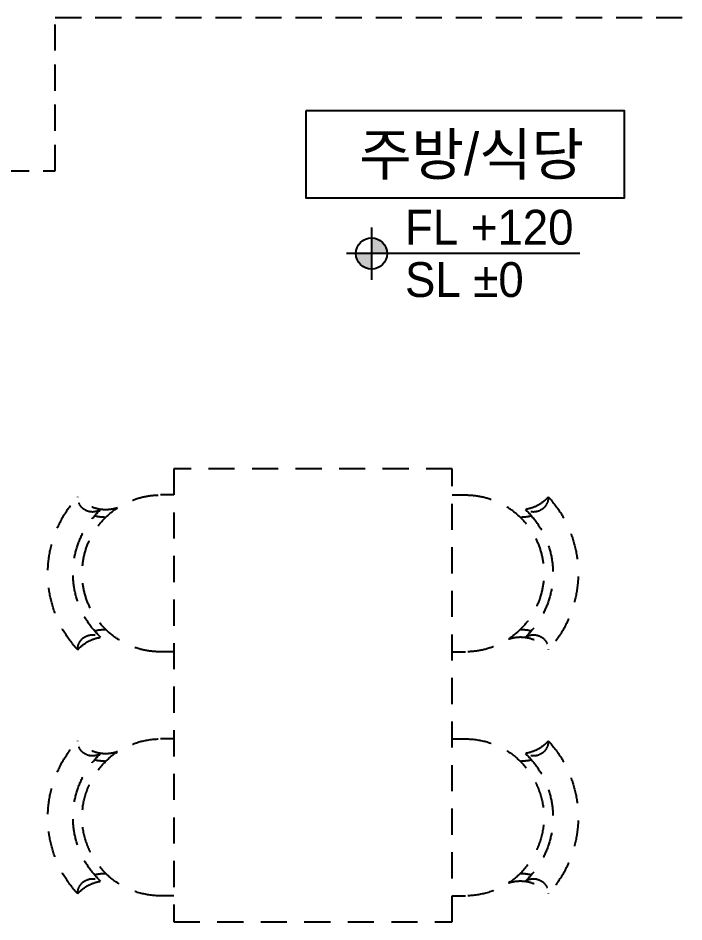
# Model space of a CAD drawing. Header units: millimetres. Extents: x -24416 to 92204, y -190080 to 23760.
# Drawn here: x 12603 to 14515, y 11027 to 13620 of the extents above; entities that cross this region are included whole.
import ezdxf
from ezdxf.enums import TextEntityAlignment as Align

# ---------------------------------------------------------------- set-up
doc = ezdxf.new("R2010")
doc.units = ezdxf.units.MM
doc.header["$LTSCALE"] = 50
for name, pattern in [('AUDIT_D_220706163347-0', [0]), ('HD', [2.5, 1.5, -1]), ('HID', [2.3, 1.5, -0.8])]:
    doc.linetypes.add(name, pattern=pattern)
for name, color, linetype in [('A-레벨', 7, 'AUDIT_D_220706163347-0'), ('A-창호부호', 4, 'Continuous'), ('dan1', 7, 'HID'), ('FUR_가구', 8, 'HD'), ('실명', 3, 'AUDIT_D_220706163347-0'), ('실명박스', 7, 'AUDIT_D_220706163347-0')]:
    doc.layers.add(name, color=color, linetype=linetype)
doc.styles.add('HAUD01', font='Dotum.ttf')

# ---------------------------------------------------------------- blocks, each defined once
blk = doc.blocks.new('식탁-1300x800')
at = {"layer": 'FUR_가구'}
for p, q in [((75, 800), (75, 837.8)), ((525, 800), (525, 837.8)), ((775, 800), (775, 837.8)), ((1225, 800), (1225, 837.8)), ((75, 0), (75, -37.8)), ((525, 0), (525, -37.8)), ((775, 0), (775, -37.8)), ((1225, 0), (1225, -37.8))]:
    blk.add_line(p, q, dxfattribs=at)
blk.add_lwpolyline([(0, 800), (1300, 800), (1300, 0), (0, 0)], close=True, dxfattribs=at)
for centre, radius, start, end in [((300, 837.8), 323.6, 47.307, 132.693), ((1000, 837.8), 323.6, 47.307, 132.693), ((81.5, 1033.2), 42.4, 325.904, 91.1712), ((11.9, 995.4), 105.6, 341.0855, 49.4454), ((300, 837.8), 251.2, 43.0982, 136.9019), ((518.5, 1033.2), 42.4, 88.8288, 214.096), ((588.1, 995.4), 105.6, 130.5546, 198.9145), ((781.5, 1033.2), 42.4, 325.904, 91.1712), ((711.9, 995.4), 105.6, 341.0855, 49.4454), ((1000, 837.8), 251.2, 43.0981, 136.9018), ((1218.5, 1033.2), 42.4, 88.8288, 214.096), ((1288.1, 995.4), 105.6, 130.5546, 198.9145), ((300, 837.8), 225, 0, 180), ((1000, 837.8), 225, 360, 180), ((11.9, 995.4), 127.4, 359.9704, 14.5481), ((588.1, 995.4), 127.4, 165.452, 180.0296), ((711.9, 995.4), 127.4, 359.9704, 14.548), ((1288.1, 995.4), 127.4, 165.4519, 180.0296), ((300, -37.8), 225, 180, 360), ((1000, -37.8), 225, 180, 0), ((11.9, -195.4), 105.6, 310.5546, 18.9145), ((588.1, -195.4), 105.6, 161.0855, 229.4454), ((711.9, -195.4), 105.6, 310.5546, 18.9145), ((1288.1, -195.4), 105.6, 161.0855, 229.4454), ((11.9, -195.4), 127.4, 345.4519, 0.0296), ((588.1, -195.4), 127.4, 179.9704, 194.548), ((711.9, -195.4), 127.4, 345.452, 0.0296), ((1288.1, -195.4), 127.4, 179.9704, 194.5481), ((81.5, -233.2), 42.4, 268.8288, 34.096), ((300, -37.8), 251.2, 223.0981, 316.9018), ((518.5, -233.2), 42.4, 145.904, 271.1712), ((781.5, -233.2), 42.4, 268.8288, 34.096), ((1000, -37.8), 251.2, 223.0982, 316.9019), ((1218.5, -233.2), 42.4, 145.904, 271.1712), ((300, -37.8), 323.6, 227.307, 312.693), ((1000, -37.8), 323.6, 227.307, 312.693)]:
    blk.add_arc(centre, radius, start, end, dxfattribs=at)
blk = doc.blocks.new('U-76A(기본)', base_point=(206307.1, 38575.4))
at = {"layer": 'dan1'}
blk.add_lwpolyline([(216392.1, 45955.4), (215322.1, 45955.4), (215322.1, 46395.4), (212682.1, 46395.4), (212682.1, 44800.4), (212372.1, 44800.4)], dxfattribs=at)
at = {"layer": 'FUR_가구', "rotation": 270}
blk.add_blockref('식탁-1300x800', (214182.1, 45100.4), dxfattribs=at)
blk = doc.blocks.new('A$Cb33ca4a3')
at = {"layer": 'A-레벨'}
h = blk.add_hatch(color=256, dxfattribs=at)
h.paths.add_polyline_path([(13618.1, -10860.2), (13618.1, -10815.2), (13573.1, -10815.2, 0.414214)])
h.paths.add_polyline_path([(13618.1, -10770.2), (13618.1, -10815.2), (13663.1, -10815.2, 0.414214)])
for p, q in [((13618.1, -10740.2), (13618.1, -10890.2)), ((14215.8, -10815.2), (13546.1, -10815.2))]:
    blk.add_line(p, q, dxfattribs=at)
blk.add_circle((13618.1, -10815.2), 45, dxfattribs=at)
at = {"layer": 'A-레벨', "color": 4, "style": 'HAUD01'}
for s, p in [('FL +120', (13714.1, -10789.7)), ('SL %%P0', (13714.1, -10939.9))]:
    blk.add_text(s, height=100, dxfattribs=at).set_placement(p)

msp = doc.modelspace()

# ---------------------------------------------------------------- linework, layer by layer
at = {"layer": '실명박스'}
msp.add_lwpolyline([(13429.3, 13354.3), (13429.3, 13104.3), (14344.3, 13104.3), (14344.3, 13354.3)], close=True, dxfattribs=at)

# ---------------------------------------------------------------- block references
at = {"xscale": -1}
msp.add_blockref('U-76A(기본)', (21725, 5802.1), dxfattribs=at)
at = {"layer": 'A-창호부호'}
msp.add_blockref('A$Cb33ca4a3', (0, 23760), dxfattribs=at)

# ---------------------------------------------------------------- texts
at = {"layer": '실명', "style": 'HAUD01'}
msp.add_text('주방/식당', height=120, dxfattribs=at).set_placement((13905.3, 13231.1), align=Align.MIDDLE)

doc.saveas('drawing.dxf')
